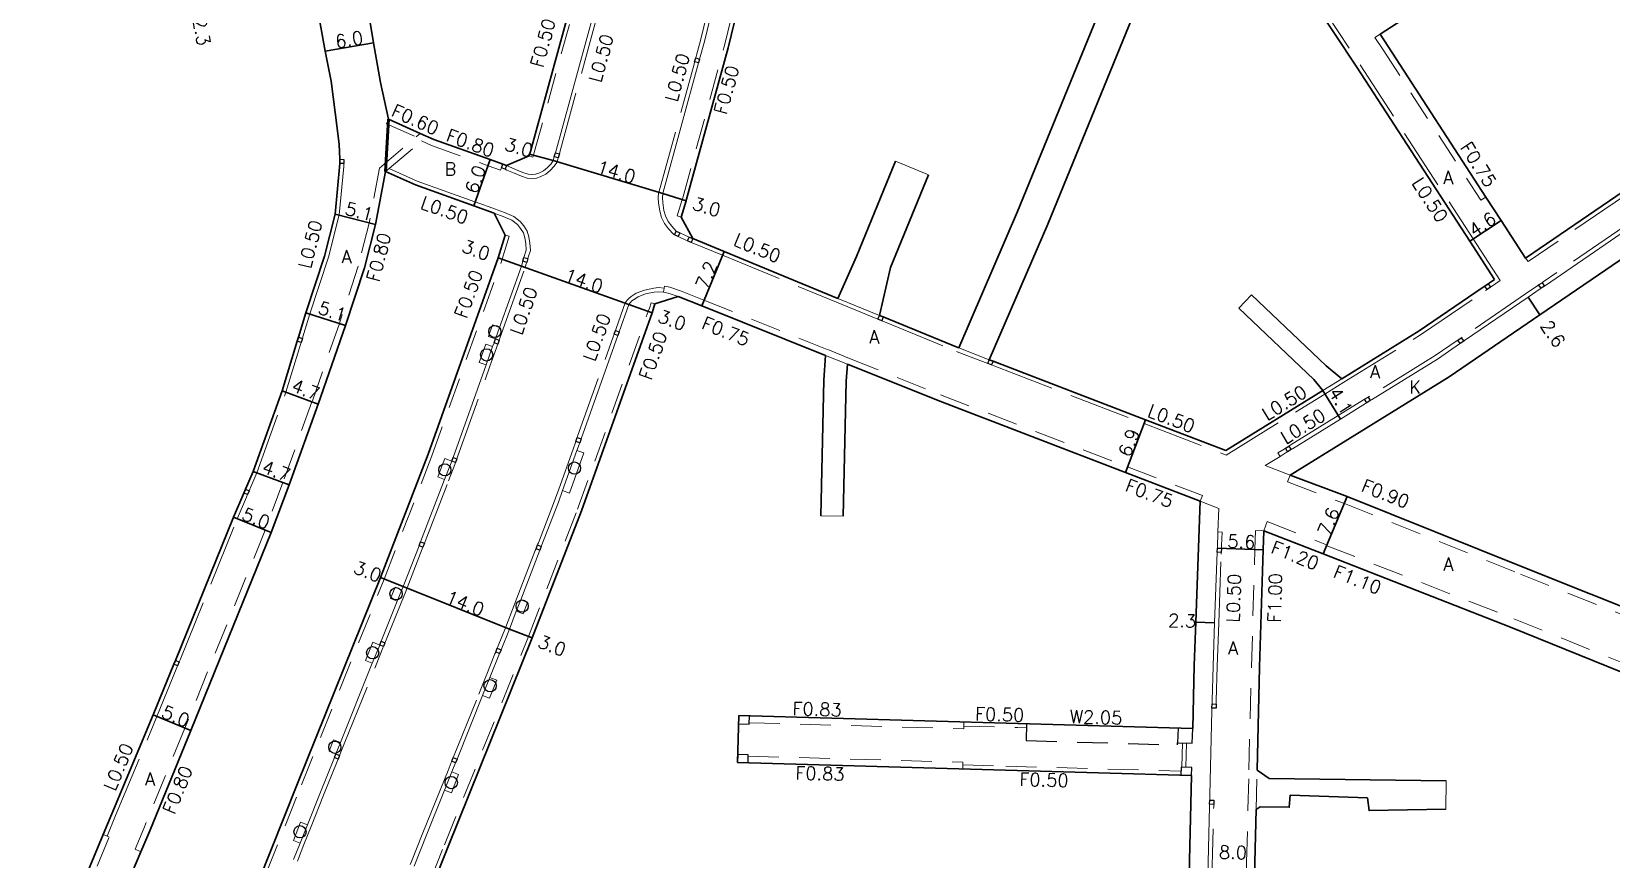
# Model space of a CAD drawing. Header units: metres. Extents: x -11200 to -10400, y -111600 to -111000.
# Drawn here: x -11083.7 to -10890.3, y -111480.3 to -111378.9 of the extents above; entities that cross this region are included whole.
import ezdxf

# ---------------------------------------------------------------- set-up
doc = ezdxf.new("R2010")
doc.units = ezdxf.units.M
doc.header["$LTSCALE"] = 2.5
for name, pattern in [('22320', [2.5, 1.5, -1]), ('22330', [4, 3, -1]), ('51070', [2.5, 1.5, -1])]:
    doc.linetypes.add(name, pattern=pattern)
doc.layers.get('0').update_dxf_attribs({"color": 150, "lineweight": 50})
for name, color, linetype, lineweight in [('2101000', 177, 'Continuous', 30), ('2101001', 1, 'Continuous', 30), ('2102000', 191, 'Continuous', 30), ('2102001', 191, 'Continuous', 9), ('2213000', 6, 'Continuous', 9), ('2232000', 4, '22320', 9), ('2233000', 62, '22330', 9), ('2236000', 3, 'Continuous', 15), ('9201100', 215, 'Continuous', 30), ('9202200', 155, 'Continuous', 60), ('9203500', 155, 'Continuous', 30)]:
    doc.layers.add(name, color=color, linetype=linetype, lineweight=lineweight)
for name, color, linetype in [('2235000', 7, 'Continuous'), ('2238000', 11, 'Continuous'), ('5107000', 24, '51070'), ('9201500', 222, 'Continuous'), ('9202100', 82, 'Continuous')]:
    doc.layers.add(name, color=color, linetype=linetype)
doc.styles.add('Dm_Anotation', font='txt.shx', dxfattribs={"bigfont": 'pscdm.shx'})

# ---------------------------------------------------------------- blocks, each defined once
blk = doc.blocks.new('223800')
at = {"color": 0, "linetype": 'Continuous'}
blk.add_circle((0, 0), 0.75, dxfattribs=at)

msp = doc.modelspace()

# ---------------------------------------------------------------- linework, layer by layer
at = {"layer": '2101000'}
for points in [[(-11004.17, -111401.63), (-11003.56, -111399.61), (-11003.5, -111399.41), (-10998.42, -111380.88), (-10994.96, -111366.6), (-10992.92, -111358.22), (-10988.63, -111337.69), (-10988.45, -111336.81), (-10985.87, -111322.45), (-10984.17, -111312.97), (-10972.8, -111305.33)], [(-11022.8, -111394.12), (-11022.73, -111393.9), (-11022.64, -111393.57), (-11017.78, -111375.87), (-11014.39, -111361.89), (-11012.47, -111353.96), (-11012.43, -111353.8), (-11008.21, -111333.6), (-11008.04, -111332.77), (-11007.94, -111332.29), (-11010.58, -111330.31)], [(-10808.01, -111345.14), (-10808.43, -111345.41), (-10808.62, -111345.54), (-10811.54, -111347.44), (-10822.77, -111354.75), (-10830.92, -111360.21), (-10831.11, -111360.33), (-10831.52, -111360.61), (-10831.69, -111360.72), (-10839.51, -111365.96), (-10855.97, -111376.98), (-10860.85, -111380.16), (-10861.07, -111380.3), (-10861.49, -111380.57), (-10861.66, -111380.68), (-10861.98, -111380.89), (-10884.09, -111395.28), (-10885.88, -111396.5), (-10887.94, -111397.9), (-10888.14, -111398.04), (-10888.55, -111398.32), (-10888.82, -111398.5), (-10900.76, -111406.66)], [(-10945.07, -111347.28), (-10943.25, -111350.06), (-10943.11, -111350.27), (-10942.83, -111350.69), (-10942.74, -111350.84), (-10938.6, -111357.15), (-10927.34, -111374.29), (-10927.24, -111374.44), (-10926.96, -111374.86), (-10926.9, -111374.96), (-10921.45, -111383.26), (-10907.61, -111404.56), (-10904.56, -111409.25)], [(-11047, -111352.47), (-11045.65, -111358.51), (-11044.82, -111363.04), (-11043.49, -111370.33), (-11041.84, -111380.3), (-11041.01, -111385.15), (-11040, -111389.65)], [(-11078.83, -111486.56), (-11074.94, -111477.22), (-11073.89, -111474.7), (-11068.82, -111462.57), (-11066.3, -111456.36), (-11066.11, -111455.9), (-11059, -111438.36), (-11057.73, -111435.4), (-11057.53, -111434.94), (-11056.6, -111432.76), (-11053.05, -111422.91), (-11051.18, -111416.82), (-11051.04, -111416.34), (-11050.12, -111413.33), (-11047.85, -111406.4), (-11046.54, -111401.28), (-11045.97, -111395.04), (-11045.96, -111394.54), (-11046.04, -111392.71), (-11046.53, -111388.83), (-11047.04, -111384.96), (-11047.75, -111381.29), (-11048.92, -111374.95), (-11049.18, -111373.84)], [(-10918.59, -111379.22), (-10917.59, -111380.74), (-10905.63, -111399.16), (-10903.75, -111402.05), (-10900.76, -111406.66)], [(-10851.32, -111381.93), (-10852.29, -111382.58), (-10880.4, -111400.87), (-10882.1, -111402.03), (-10899.01, -111413.57), (-10910.14, -111421.17), (-10929.6, -111433.21)], [(-11040, -111389.65), (-11036.12, -111391.37), (-11034.46, -111392.1), (-11027.55, -111394.58), (-11026.02, -111395.13), (-11025.55, -111395.3)], [(-11025.55, -111395.3), (-11022.8, -111394.12)], [(-11040.36, -111396.05), (-11041.6, -111402.54), (-11042.95, -111407.83), (-11045.27, -111414.91), (-11048.63, -111424.51), (-11052.19, -111434.39), (-11054.36, -111440.23), (-11064.21, -111464.49), (-11069.23, -111476.77), (-11070.32, -111479.32), (-11074.21, -111488.48)], [(-11040.36, -111396.05), (-11036.69, -111397.67), (-11029.58, -111400.23), (-11027.06, -111401.13)], [(-11025.73, -111403.82), (-11027.06, -111401.13)], [(-11002.74, -111404.26), (-11004.17, -111401.63)], [(-11067.22, -111511.31), (-11062.38, -111499.18), (-11051.15, -111470.96), (-11041, -111445.76), (-11035.16, -111430.65), (-11026.57, -111406.62), (-11025.73, -111403.82)], [(-11002.74, -111404.26), (-10998.92, -111405.83), (-10984.98, -111411.57)], [(-10904.56, -111409.25), (-10905.23, -111409.71), (-10905.35, -111409.79), (-10905.77, -111410.07), (-10905.96, -111410.21), (-10913.79, -111415.55), (-10923.29, -111421.43)], [(-11007.38, -111412.25), (-11004.52, -111411.35)], [(-11004.52, -111411.35), (-11001.66, -111412.49), (-10986.5, -111418.55)], [(-11038.93, -111494.35), (-11032.69, -111478.66), (-11022.42, -111453.15), (-11016.39, -111437.57), (-11007.73, -111413.35), (-11007.59, -111412.95), (-11007.38, -111412.25)], [(-10979.88, -111413.66), (-10979.42, -111413.85), (-10970.29, -111417.6), (-10970.19, -111417.64)], [(-10966.45, -111419.08), (-10965.98, -111419.26), (-10947.3, -111426.44), (-10937.49, -111430.21)], [(-10983.82, -111419.62), (-10972.7, -111424.07), (-10949.78, -111432.88), (-10940.6, -111436.41)], [(-10925.61, -111422.86), (-10937.49, -111430.21)], [(-10929.6, -111433.21), (-10922.63, -111435.84), (-10901.05, -111444.49), (-10876.22, -111454.41), (-10871.62, -111456.29)], [(-10940.6, -111436.41), (-10941.15, -111451.23), (-10941.34, -111456.53), (-10941.53, -111464.24)], [(-10932.84, -111440.02), (-10932.91, -111442.36), (-10933.34, -111456.71), (-10933.65, -111469.33)], [(-10932.84, -111440.02), (-10925.57, -111442.85), (-10902.61, -111451.81), (-10879.02, -111461.36), (-10857.02, -111470.13), (-10850.53, -111472.76)], [(-10997.11, -111462.66), (-10962.95, -111463.63), (-10941.53, -111464.24)], [(-10997.28, -111468.41), (-10964.44, -111469.34), (-10941.67, -111469.99)], [(-10941.67, -111469.99), (-10941.93, -111480.41), (-10942.1, -111487.46), (-10942.4, -111500.29)], [(-10933.77, -111474.17), (-10933.93, -111480.6), (-10934.1, -111487.83), (-10934.84, -111518.99)]]:
    msp.add_lwpolyline(points, dxfattribs=at)
at = {"layer": '2101001'}
msp.add_lwpolyline([(-10997.28, -111468.41), (-10997.11, -111462.66)], dxfattribs=at)
at = {"layer": '2102000'}
for points in [[(-10918.59, -111379.22), (-10913.16, -111375.73), (-10903.35, -111369.43), (-10877.18, -111351.76), (-10873.21, -111349.14)], [(-10951.09, -111371.86), (-10962.99, -111400.94), (-10970.19, -111417.64)], [(-10947.38, -111373.38), (-10959.29, -111402.49), (-10966.45, -111419.08)], [(-10984.98, -111411.57), (-10982.71, -111406.46), (-10977.92, -111394.78)], [(-10979.88, -111413.66), (-10978.54, -111407.78), (-10973.89, -111396.44)], [(-10923.29, -111421.43), (-10925.2, -111419.85), (-10934.35, -111411.15)], [(-10925.61, -111422.86), (-10926.68, -111421.52), (-10935.89, -111412.77)], [(-10986.5, -111418.55), (-10986.72, -111421.59), (-10987.08, -111438.19)], [(-10983.82, -111419.62), (-10983.97, -111421.72), (-10984.33, -111438.25)], [(-10933.65, -111469.33), (-10932.17, -111470.36), (-10910.5, -111470.64)], [(-10933.77, -111474.17), (-10933.28, -111473.83), (-10929.7, -111473.87), (-10929.6, -111472.4), (-10920.14, -111472.74), (-10919.94, -111474.29), (-10910.54, -111474.11)]]:
    msp.add_lwpolyline(points, dxfattribs=at)
at = {"layer": '2102001'}
for points in [[(-10973.89, -111396.44), (-10977.92, -111394.78)], [(-10935.89, -111412.77), (-10934.35, -111411.15)], [(-10984.33, -111438.25), (-10987.08, -111438.19)], [(-10910.54, -111474.11), (-10910.5, -111470.64)]]:
    msp.add_lwpolyline(points, dxfattribs=at)
at = {"layer": '2213000'}
for points in [[(-11002.74, -111404.26), (-11003.2, -111404.08), (-11004.32, -111403.55), (-11004.77, -111403.34), (-11005.33, -111402.75), (-11005.77, -111402.16), (-11006.1, -111401.47), (-11006.29, -111400.81), (-11006.43, -111399.83), (-11006.46, -111399.26), (-11006.43, -111398.74), (-11006.38, -111398.58), (-11002.04, -111382.75), (-11001.91, -111382.27), (-11001.33, -111380.14), (-10998.66, -111369.14)], [(-11025.55, -111395.3), (-11024.53, -111395.75), (-11023.55, -111396.14), (-11022.9, -111396.36), (-11022.45, -111396.41), (-11021.99, -111396.36), (-11021.61, -111396.23), (-11021.03, -111395.95), (-11020.55, -111395.56), (-11020.11, -111395.08), (-11019.84, -111394.7), (-11019.83, -111394.69), (-11019.71, -111394.23), (-11019.58, -111393.75), (-11014.88, -111376.62)], [(-11051.63, -111480.29), (-11050.83, -111478.26), (-11049.94, -111476.03), (-11048.43, -111472.23), (-11046.64, -111467.8), (-11046.46, -111467.34), (-11045.9, -111465.95), (-11041.99, -111456.24), (-11041.09, -111454.01), (-11040.9, -111453.55), (-11038.93, -111448.64), (-11038.37, -111447.25), (-11038.2, -111446.84), (-11036.27, -111441.85), (-11036.09, -111441.38), (-11033.14, -111433.75), (-11032.27, -111431.51), (-11032.11, -111431.04), (-11028.06, -111419.72), (-11027.26, -111417.46), (-11027.09, -111417), (-11026.92, -111416.53), (-11026.42, -111415.12), (-11023.74, -111407.63), (-11023.56, -111407.03), (-11023.42, -111406.55), (-11023.15, -111405.66), (-11023.2, -111404.87), (-11023.32, -111404.15), (-11023.49, -111403.56), (-11023.83, -111403), (-11024.22, -111402.53), (-11024.92, -111402), (-11025.97, -111401.53), (-11027.06, -111401.13)], [(-10888.41, -111403.19), (-10898.35, -111409.98), (-10898.47, -111410.06), (-10898.88, -111410.34), (-10898.98, -111410.4), (-10900.47, -111411.43), (-10908.24, -111416.73), (-10908.35, -111416.81), (-10908.77, -111417.09), (-10908.86, -111417.15), (-10911.56, -111419), (-10919.62, -111423.98), (-10919.8, -111424.09), (-10920.22, -111424.35), (-10920.36, -111424.44), (-10923.45, -111426.35), (-10929.32, -111429.98), (-10929.48, -111430.08), (-10929.91, -111430.34), (-10930.08, -111430.45), (-10930.84, -111430.92), (-10932.66, -111432.05), (-10929.6, -111433.21)], [(-11036.87, -111481.07), (-11035.41, -111477.39), (-11033.15, -111471.77), (-11032.25, -111469.55), (-11031.8, -111468.43), (-11031.62, -111467.97), (-11028.49, -111460.2), (-11027.59, -111457.97), (-11026.42, -111455.06), (-11026.23, -111454.6), (-11025.21, -111452.07), (-11024.36, -111449.86), (-11023.82, -111448.46), (-11021.48, -111442.41), (-11021.3, -111441.94), (-11019.21, -111436.54), (-11018.69, -111435.09), (-11016.94, -111430.2), (-11016.6, -111429.25), (-11016.43, -111428.78), (-11011.91, -111416.13), (-11011.75, -111415.66), (-11010.56, -111412.34), (-11010.4, -111412.11), (-11010.2, -111411.89), (-11010.01, -111411.74), (-11009.44, -111411.37), (-11008.55, -111411.03), (-11007.46, -111410.82), (-11006.94, -111410.76), (-11006.33, -111410.8), (-11005.78, -111410.93), (-11004.52, -111411.35)], [(-10939.71, -111484.01), (-10939.46, -111473.79), (-10939.46, -111473.51), (-10939.45, -111473.01), (-10939.43, -111472.35), (-10939.18, -111462.04), (-10939.17, -111461.73), (-10939.16, -111461.23), (-10939.15, -111460.82), (-10939.04, -111456.6), (-10938.85, -111451.31), (-10938.53, -111442.65), (-10938.51, -111442.15), (-10938.44, -111440.17), (-10938.33, -111437.28), (-10940.6, -111436.41)]]:
    msp.add_lwpolyline(points, dxfattribs=at)
at = {"layer": '2232000'}
for points in [[(-11004.65, -111401.48), (-11004.04, -111399.46), (-11003.98, -111399.27), (-10998.9, -111380.76), (-10995.44, -111366.48), (-10993.41, -111358.11), (-10989.12, -111337.59), (-10988.94, -111336.71), (-10986.36, -111322.37), (-10984.63, -111312.68), (-10973.49, -111305.19)], [(-11022.32, -111394.27), (-11022.25, -111394.04), (-11022.16, -111393.7), (-11017.3, -111376), (-11013.91, -111362), (-11011.95, -111353.91), (-11007.72, -111333.7), (-11007.55, -111332.87), (-11007.39, -111332.08), (-11010, -111330.12)], [(-10918.59, -111379.22), (-10919.22, -111379.64), (-10918.22, -111381.15), (-10906.26, -111399.56), (-10905.63, -111399.16)], [(-11040.24, -111390.2), (-11040, -111389.65)], [(-11040.24, -111390.2), (-11036.63, -111391.8)], [(-11041.1, -111395.63), (-11036.63, -111391.8), (-11036.12, -111391.37)], [(-11040.36, -111396.05), (-11039.94, -111395.69), (-11035.98, -111392.3)], [(-11035.98, -111392.3), (-11034.76, -111392.84), (-11027.82, -111395.33), (-11026.29, -111395.88), (-11026.19, -111395.6)], [(-11022.32, -111394.27), (-11022.8, -111394.12)], [(-11041.1, -111395.63), (-11042.38, -111402.37), (-11043.72, -111407.61), (-11046.03, -111414.66), (-11049.38, -111424.24), (-11052.94, -111434.12), (-11055.11, -111439.94), (-11064.95, -111464.19), (-11069.97, -111476.46), (-11071.05, -111479), (-11070.32, -111479.32)], [(-11004.17, -111401.63), (-11004.65, -111401.48)], [(-11102.03, -111600), (-11100.51, -111596.24), (-11095.57, -111584.04), (-11088.76, -111566.75), (-11084.8, -111556.82), (-11079.8, -111544.31), (-11077.85, -111539.41), (-11069.1, -111517.38), (-11068.1, -111514.87), (-11066.75, -111511.49), (-11061.92, -111499.37), (-11050.68, -111471.14), (-11040.53, -111445.94), (-11034.69, -111430.83), (-11026.09, -111406.78), (-11025.25, -111403.97)], [(-11025.25, -111403.97), (-11025.73, -111403.82)], [(-11006.33, -111410.8), (-11006.25, -111410.31), (-11006.21, -111410.06)], [(-11006.21, -111410.06), (-11005.57, -111410.21), (-11004.26, -111410.65)], [(-11004.26, -111410.65), (-11001.38, -111411.8), (-10986.22, -111417.85), (-10983.54, -111418.93), (-10972.43, -111423.37), (-10949.51, -111432.18), (-10940.33, -111435.71)], [(-11081.53, -111600), (-11077.93, -111591.09), (-11071.18, -111573.95), (-11067.15, -111563.87), (-11066.11, -111561.25), (-11065.92, -111560.79), (-11064.63, -111557.55), (-11064.44, -111557.09), (-11062.23, -111551.54), (-11060.19, -111546.42), (-11058.18, -111541.35), (-11056.61, -111537.41), (-11051.82, -111525.35), (-11047.69, -111515), (-11046.14, -111511.09), (-11045.08, -111508.43), (-11040.99, -111498.17), (-11039.4, -111494.16), (-11033.15, -111478.48), (-11022.88, -111452.97), (-11016.86, -111437.39), (-11008.21, -111413.19), (-11008.07, -111412.79), (-11007.86, -111412.1)], [(-11007.38, -111412.25), (-11007.86, -111412.1)], [(-10983.82, -111419.62), (-10986.5, -111418.55)], [(-10929.92, -111434.05), (-10929.6, -111433.21)], [(-10929.92, -111434.05), (-10922.96, -111436.68), (-10901.39, -111445.33), (-10876.56, -111455.24), (-10871.96, -111457.12), (-10868.6, -111458.49), (-10854.78, -111464.14), (-10838.74, -111470.63), (-10829.5, -111474.4)], [(-10940.6, -111436.41), (-10940.33, -111435.71)], [(-10935.31, -111598.86), (-10937.47, -111597.53), (-10937.43, -111595.25), (-10937.03, -111572.91), (-10936.97, -111569.49), (-10936.86, -111562.88), (-10936.8, -111560.23), (-10936.71, -111556.57), (-10936.44, -111544.96), (-10936.35, -111540.97), (-10936.16, -111532.68), (-10936.06, -111528.46), (-10935.95, -111523.9), (-10935.84, -111518.96), (-10935.1, -111487.81), (-10934.93, -111480.58), (-10934.77, -111474.14), (-10934.65, -111469.3), (-10934.34, -111456.69), (-10933.91, -111442.33), (-10933.84, -111439.99)], [(-10932.84, -111440.02), (-10933.84, -111439.99)], [(-10932.84, -111440.02), (-10932.41, -111438.9)], [(-10932.41, -111438.9), (-10925.13, -111441.74)], [(-10925.57, -111442.85), (-10925.17, -111441.83), (-10925.13, -111441.74)], [(-10925.17, -111441.83), (-10902.2, -111450.79), (-10878.61, -111460.34), (-10856.61, -111469.11), (-10850.11, -111471.74)], [(-10995.84, -111463.53), (-10969.56, -111464.27), (-10969.54, -111463.44)], [(-10969.55, -111463.94), (-10962.97, -111464.13), (-10961.89, -111464.16)], [(-10995.96, -111467.62), (-10969.68, -111468.37), (-10969.7, -111469.2)], [(-10969.68, -111468.7), (-10964.42, -111468.84), (-10942.96, -111469.46)], [(-10933.77, -111474.17), (-10933.65, -111469.33)], [(-11074.2, -111477.53), (-11074.48, -111477.41), (-11074.94, -111477.22)], [(-11101.3, -111543.32), (-11100.34, -111540.98), (-11089.15, -111513.62), (-11088.2, -111511.31), (-11079.68, -111490.68), (-11078.09, -111486.86), (-11074.2, -111477.53)]]:
    msp.add_lwpolyline(points, dxfattribs=at)
at = {"layer": '2232000', "flags": 128}
for points in [[(-10942.79, -111466), (-10942.87, -111468.96)], [(-10942.29, -111466.02), (-10942.37, -111468.97)]]:
    msp.add_lwpolyline(points, dxfattribs=at)
at = {"layer": '2233000'}
for points in [[(-11002.39, -111382.14), (-11002.3, -111381.79), (-11001.81, -111380.01), (-10999.15, -111369.03), (-10998.79, -111367.57), (-10998.36, -111365.77), (-10998.06, -111364.55), (-10998.01, -111364.35)], [(-11019.09, -111393.88), (-11019.04, -111393.68), (-11014.39, -111376.74), (-11012.64, -111369.5), (-11012.57, -111369.22)], [(-10926.54, -111374.59), (-10926.48, -111374.68), (-10921.03, -111382.99), (-10907.19, -111404.29), (-10903.87, -111409.39)], [(-11004.99, -111403.79), (-11005.07, -111403.75), (-11005.71, -111403.07), (-11006.2, -111402.42), (-11006.57, -111401.65), (-11006.78, -111400.91), (-11006.93, -111399.88), (-11006.97, -111399.26), (-11006.93, -111398.65), (-11006.86, -111398.44), (-11002.6, -111382.91), (-11002.52, -111382.62)], [(-11050.56, -111416.48), (-11050.5, -111416.29), (-11049.64, -111413.48), (-11047.37, -111406.54), (-11046.05, -111401.36), (-11045.5, -111395.42), (-11045.47, -111395.05)], [(-11039.94, -111395.69), (-11036.51, -111397.21), (-11029.41, -111399.76), (-11026.89, -111400.66)], [(-11025.72, -111395.77), (-11025.5, -111395.87), (-11024.72, -111396.21), (-11023.73, -111396.61), (-11023.01, -111396.85), (-11022.45, -111396.92), (-11021.88, -111396.85), (-11021.42, -111396.7), (-11020.76, -111396.37), (-11020.2, -111395.92), (-11019.72, -111395.4), (-11019.38, -111394.92), (-11019.35, -111394.83), (-11019.27, -111394.53), (-11019.23, -111394.37)], [(-10888.27, -111398.74), (-10888.54, -111398.92), (-10900.47, -111407.07), (-10900.76, -111406.66)], [(-11022.94, -111406.69), (-11022.89, -111406.53), (-11022.64, -111405.71), (-11022.71, -111404.81), (-11022.83, -111404.03), (-11023.03, -111403.36), (-11023.42, -111402.71), (-11023.87, -111402.16), (-11024.67, -111401.56), (-11025.79, -111401.07), (-11026.72, -111400.72), (-11026.89, -111400.66)], [(-11003.39, -111404.54), (-11003.6, -111404.44), (-11004.38, -111404.08), (-11004.54, -111404.01)], [(-10888.55, -111402.68), (-10888.69, -111402.78), (-10898.63, -111409.56), (-10898.75, -111409.65)], [(-11002.93, -111404.73), (-11002.64, -111404.85), (-10999.11, -111406.3), (-10985.17, -111412.03)], [(-11026.45, -111416.7), (-11026.4, -111416.56), (-11025.95, -111415.29), (-11023.27, -111407.79), (-11023.14, -111407.36), (-11023.08, -111407.17)], [(-10903.87, -111409.39), (-10904.95, -111410.12), (-10905.07, -111410.21)], [(-11012.22, -111415.49), (-11012.13, -111415.24), (-11011.01, -111412.11), (-11010.79, -111411.8), (-11010.54, -111411.53), (-11010.31, -111411.34), (-11009.67, -111410.92), (-11008.68, -111410.55), (-11007.53, -111410.32), (-11006.95, -111410.25), (-11006.25, -111410.31)], [(-10979.88, -111413.66), (-10984.98, -111411.57)], [(-10937.44, -111430.77), (-10925.34, -111423.29), (-10923.02, -111421.85), (-10913.52, -111415.97), (-10905.67, -111410.62), (-10905.48, -111410.49)], [(-10899.17, -111409.93), (-10899.26, -111409.99), (-10900.76, -111411.01), (-10908.52, -111416.31), (-10908.64, -111416.39)], [(-10985.17, -111412.03), (-10980.07, -111414.12)], [(-10979.61, -111414.31), (-10979.06, -111414.54), (-10970.47, -111418.07), (-10970.37, -111418.11)], [(-11057.07, -111435.14), (-11056.87, -111434.66), (-11056.13, -111432.94), (-11052.57, -111423.07), (-11050.78, -111417.2), (-11050.71, -111416.96)], [(-11031.64, -111431.21), (-11031.55, -111430.97), (-11027.59, -111419.89), (-11026.79, -111417.63), (-11026.7, -111417.38), (-11026.62, -111417.17)], [(-11016.9, -111428.61), (-11016.85, -111428.46), (-11012.5, -111416.27), (-11012.38, -111415.96)], [(-10909.05, -111416.67), (-10909.14, -111416.74), (-10911.84, -111418.58), (-10919.88, -111423.55), (-10920.06, -111423.66)], [(-10970.37, -111418.11), (-10966.63, -111419.55)], [(-10966.45, -111419.08), (-10970.19, -111417.64)], [(-10966.16, -111419.72), (-10965.77, -111419.87), (-10947.48, -111426.91), (-10937.44, -111430.77)], [(-10925.61, -111422.86), (-10923.29, -111421.43)], [(-10920.49, -111423.93), (-10920.63, -111424.01), (-10923.71, -111425.92), (-10929.58, -111429.55), (-10929.75, -111429.65)], [(-11021.76, -111441.76), (-11021.71, -111441.63), (-11021.66, -111441.49), (-11019.68, -111436.37), (-11019.16, -111434.92), (-11017.41, -111430.03), (-11017.13, -111429.23), (-11017.07, -111429.08)], [(-10930.17, -111429.92), (-10930.34, -111430.02), (-10931.1, -111430.49), (-10930.84, -111430.92)], [(-11035.62, -111441.56), (-11035.54, -111441.35), (-11032.67, -111433.93), (-11031.89, -111431.91), (-11031.8, -111431.68)], [(-11065.65, -111456.08), (-11065.54, -111455.81), (-11058.54, -111438.55), (-11057.41, -111435.92), (-11057.27, -111435.6)], [(-10938.01, -111442.17), (-10938, -111441.81), (-10937.94, -111440.2), (-10938.44, -111440.17)], [(-11040.44, -111453.74), (-11040.38, -111453.59), (-11038.46, -111448.83), (-11037.9, -111447.44), (-11037.73, -111447.02), (-11035.88, -111442.24), (-11035.8, -111442.03)], [(-11026.7, -111454.41), (-11026.58, -111454.13), (-11025.68, -111451.89), (-11024.83, -111449.68), (-11024.29, -111448.28), (-11022.03, -111442.44), (-11021.94, -111442.23)], [(-10938.66, -111461.24), (-10938.65, -111460.83), (-10938.54, -111456.62), (-10938.35, -111451.33), (-10938.04, -111442.9), (-10938.03, -111442.67)], [(-11045.99, -111467.52), (-11045.91, -111467.32), (-11045.43, -111466.13), (-11041.52, -111456.43), (-11040.69, -111454.37), (-11040.63, -111454.2)], [(-11032.08, -111467.78), (-11032.05, -111467.7), (-11028.95, -111460.01), (-11028.05, -111457.78), (-11026.97, -111455.1), (-11026.88, -111454.87)], [(-11074.48, -111477.41), (-11073.43, -111474.89), (-11068.36, -111462.76), (-11065.93, -111456.77), (-11065.84, -111456.55)], [(-11051.17, -111480.48), (-11051.04, -111480.16), (-11050.36, -111478.44), (-11049.47, -111476.22), (-11047.96, -111472.41), (-11046.29, -111468.26), (-11046.18, -111467.99)], [(-11037.34, -111480.88), (-11037.2, -111480.52), (-11035.88, -111477.2), (-11033.61, -111471.58), (-11032.72, -111469.36), (-11032.33, -111468.39), (-11032.27, -111468.25)], [(-10939.23, -111484.43), (-10939.22, -111484.03), (-10938.96, -111473.81), (-10938.96, -111473.52)]]:
    msp.add_lwpolyline(points, dxfattribs=at)
at = {"layer": '2235000'}
for points in [[(-11002.04, -111382.75), (-11002.52, -111382.62), (-11002.39, -111382.14), (-11001.91, -111382.27)], [(-11019.23, -111394.37), (-11019.71, -111394.23), (-11019.58, -111393.75), (-11019.09, -111393.88)], [(-11045.47, -111395.05), (-11045.97, -111395.04), (-11045.96, -111394.54), (-11045.46, -111394.55)], [(-11025.72, -111395.77), (-11026.19, -111395.6), (-11026.02, -111395.13), (-11025.55, -111395.3)], [(-11004.54, -111404.01), (-11004.99, -111403.79), (-11004.77, -111403.34), (-11004.32, -111403.55)], [(-11002.93, -111404.73), (-11003.39, -111404.54), (-11003.2, -111404.08), (-11002.74, -111404.26)], [(-11023.08, -111407.17), (-11023.56, -111407.03), (-11023.42, -111406.55), (-11022.94, -111406.69)], [(-10905.48, -111410.49), (-10905.77, -111410.07), (-10905.35, -111409.79), (-10905.07, -111410.21)], [(-10898.88, -111410.34), (-10899.17, -111409.93), (-10898.75, -111409.65), (-10898.47, -111410.06)], [(-10979.61, -111414.31), (-10980.07, -111414.12), (-10979.88, -111413.66), (-10979.42, -111413.85)], [(-11011.91, -111416.13), (-11012.38, -111415.96), (-11012.22, -111415.49), (-11011.75, -111415.66)], [(-11050.71, -111416.96), (-11051.18, -111416.82), (-11051.04, -111416.34), (-11050.56, -111416.48)], [(-11026.62, -111417.17), (-11027.09, -111417), (-11026.92, -111416.53), (-11026.45, -111416.7)], [(-10908.77, -111417.09), (-10909.05, -111416.67), (-10908.64, -111416.39), (-10908.35, -111416.81)], [(-10966.16, -111419.72), (-10966.63, -111419.55), (-10966.45, -111419.08), (-10965.98, -111419.26)], [(-10920.22, -111424.35), (-10920.49, -111423.93), (-10920.06, -111423.66), (-10919.8, -111424.09)], [(-11016.6, -111429.25), (-11017.07, -111429.08), (-11016.9, -111428.61), (-11016.43, -111428.78)], [(-11031.8, -111431.68), (-11032.27, -111431.51), (-11032.11, -111431.04), (-11031.64, -111431.21)], [(-10929.91, -111430.34), (-10930.17, -111429.92), (-10929.75, -111429.65), (-10929.48, -111430.08)], [(-11057.27, -111435.6), (-11057.73, -111435.4), (-11057.53, -111434.94), (-11057.07, -111435.14)], [(-11035.8, -111442.03), (-11036.27, -111441.85), (-11036.09, -111441.38), (-11035.62, -111441.56)], [(-11021.48, -111442.41), (-11021.94, -111442.23), (-11021.76, -111441.76), (-11021.3, -111441.94)], [(-10938.03, -111442.67), (-10938.53, -111442.65), (-10938.51, -111442.15), (-10938.01, -111442.17)], [(-11040.63, -111454.2), (-11041.09, -111454.01), (-11040.9, -111453.55), (-11040.44, -111453.74)], [(-11065.84, -111456.55), (-11066.3, -111456.36), (-11066.11, -111455.9), (-11065.65, -111456.08)], [(-11026.42, -111455.06), (-11026.88, -111454.87), (-11026.7, -111454.41), (-11026.23, -111454.6)], [(-10938.67, -111461.74), (-10939.17, -111461.73), (-10939.16, -111461.23), (-10938.66, -111461.24)], [(-11046.18, -111467.99), (-11046.64, -111467.8), (-11046.46, -111467.34), (-11045.99, -111467.52)], [(-11031.8, -111468.43), (-11032.27, -111468.25), (-11032.08, -111467.78), (-11031.62, -111467.97)], [(-10938.96, -111473.52), (-10939.46, -111473.51), (-10939.45, -111473.01), (-10938.95, -111473.02)]]:
    msp.add_lwpolyline(points, close=True, dxfattribs=at)
at = {"layer": '2235000', "flags": 128}
for points in [[(-10997.14, -111463.66), (-10995.84, -111463.7), (-10995.82, -111462.7), (-10997.11, -111462.66)], [(-10941.53, -111464.24), (-10943.33, -111464.19), (-10943.38, -111465.99), (-10941.58, -111466.04)], [(-10997.28, -111468.41), (-10995.98, -111468.45), (-10995.95, -111467.45), (-10997.25, -111467.41)], [(-10941.64, -111468.99), (-10942.94, -111468.96), (-10942.97, -111469.96), (-10941.67, -111469.99)]]:
    msp.add_lwpolyline(points, close=True, dxfattribs=at)
at = {"layer": '2236000'}
for points in [[(-11026.42, -111415.12), (-11026.92, -111416.53), (-11027.77, -111416.23), (-11027.27, -111414.82)], [(-11028.1, -111417.16), (-11027.26, -111417.46), (-11028.06, -111419.72), (-11028.91, -111419.42)], [(-11016.09, -111430.5), (-11017.84, -111435.4), (-11018.69, -111435.09), (-11016.94, -111430.2)], [(-11033.11, -111431.19), (-11032.27, -111431.51), (-11033.14, -111433.75), (-11033.98, -111433.43)], [(-11038.37, -111447.25), (-11038.93, -111448.64), (-11039.76, -111448.31), (-11039.2, -111446.92)], [(-11022.98, -111448.79), (-11023.52, -111450.19), (-11024.36, -111449.86), (-11023.82, -111448.46)], [(-11041.92, -111453.68), (-11041.09, -111454.01), (-11041.99, -111456.24), (-11042.82, -111455.9)], [(-11027.59, -111457.97), (-11026.75, -111458.31), (-11027.65, -111460.53), (-11028.49, -111460.2)], [(-11045.9, -111465.95), (-11046.46, -111467.34), (-11047.29, -111467), (-11046.73, -111465.61)], [(-11032.25, -111469.55), (-11031.42, -111469.88), (-11032.31, -111472.11), (-11033.15, -111471.77)], [(-11050.78, -111475.7), (-11049.94, -111476.03), (-11050.83, -111478.26), (-11051.66, -111477.93)]]:
    msp.add_lwpolyline(points, close=True, dxfattribs=at)
at = {"layer": '5107000'}
msp.add_lwpolyline([(-10961.87, -111463.66), (-10961.93, -111465.71), (-10943.39, -111466.24), (-10943.38, -111465.99)], dxfattribs=at)
at = {"layer": '9201100'}
for points in [[(-11047.75, -111381.29), (-11041.84, -111380.3)], [(-11019.83, -111394.69), (-11022.73, -111393.9)], [(-11027.55, -111394.58), (-11029.58, -111400.23)], [(-11019.83, -111394.69), (-11006.43, -111398.74)], [(-11006.43, -111398.74), (-11003.56, -111399.61)], [(-11046.54, -111401.28), (-11041.6, -111402.54)], [(-10907.61, -111404.56), (-10903.75, -111402.05)], [(-10998.92, -111405.83), (-11001.66, -111412.49)], [(-11023.74, -111407.63), (-11026.57, -111406.62)], [(-11023.74, -111407.63), (-11010.56, -111412.34)], [(-10900.47, -111411.43), (-10899.01, -111413.57)], [(-11050.12, -111413.33), (-11045.27, -111414.91)], [(-11010.56, -111412.34), (-11007.73, -111413.35)], [(-11048.63, -111424.51), (-11053.05, -111422.91)], [(-10925.61, -111422.86), (-10923.45, -111426.35)], [(-10949.78, -111432.88), (-10947.3, -111426.44)], [(-11052.19, -111434.39), (-11056.6, -111432.76)], [(-10922.63, -111435.84), (-10925.57, -111442.85)], [(-11059, -111438.36), (-11054.36, -111440.23)], [(-10938.51, -111442.15), (-10932.91, -111442.36)], [(-11041, -111445.76), (-11038.2, -111446.84)], [(-11038.2, -111446.84), (-11025.21, -111452.07)], [(-11025.21, -111452.07), (-11022.42, -111453.15)], [(-10941.15, -111451.23), (-10938.85, -111451.31)], [(-11068.82, -111462.57), (-11064.21, -111464.49)]]:
    msp.add_lwpolyline(points, dxfattribs=at)
at = {"layer": '9202200'}
msp.add_lwpolyline([(-11040, -111389.65), (-11040.36, -111396.05)], dxfattribs=at)

# ---------------------------------------------------------------- block references
at = {"layer": '2238000'}
for p in [(-11026.99, -111415.63), (-11027.99, -111418.49), (-11033.11, -111432.56), (-11017.23, -111432.35), (-11039.08, -111447.74), (-11023.64, -111449.24), (-11041.95, -111454.96), (-11027.57, -111459), (-11046.58, -111466.53), (-11032.32, -111470.86), (-11050.85, -111476.87)]:
    msp.add_blockref('223800', p, dxfattribs=at)

# ---------------------------------------------------------------- texts
at = {"layer": '9201500', "style": 'Dm_Anotation'}
for s, rotation, p in [('2.3', 281.6095, (-11064.03, -111377.41)), ('6.0', 9.5717, (-11046.39, -111380.96)), ('3.0', 344.6653, (-11025.91, -111393.4)), ('6.0', 70.252, (-11029.2, -111398.88)), ('14.0', 343.1903, (-11014.64, -111396.16)), ('5.1', 345.6626, (-11045.46, -111401.29)), ('3.0', 343.1857, (-11002.93, -111400.64)), ('4.6', 33.0093, (-10907.07, -111404.09)), ('3.0', 340.3311, (-11031.17, -111405.83)), ('7.2', 67.6571, (-11000.99, -111410.6)), ('14.0', 340.3316, (-11018.62, -111409.36)), ('5.1', 341.8865, (-11048.77, -111413.39)), ('3.0', 340.3322, (-11007.16, -111414.41)), ('2.6', 304.3192, (-10899.05, -111414.93)), ('4.7', 340.0832, (-11052.02, -111422.92)), ('4.1', 301.7368, (-10924.97, -111423.11)), ('6.9', 68.9673, (-10949.21, -111431.12)), ('4.7', 339.7039, (-11055.64, -111432.85)), ('5.0', 338.0347, (-11058.12, -111438.6)), ('7.6', 67.283, (-10924.81, -111440.79)), ('5.6', 357.8747, (-10937.31, -111442.09)), ('3.0', 338.8597, (-11044.45, -111445.14)), ('14.0', 338.0616, (-11033.15, -111448.76)), ('2.3', 357.8783, (-10944.56, -111451.77)), ('3.0', 338.8626, (-11021.86, -111454.22)), ('5.0', 337.3278, (-11067.95, -111462.82)), ('8.0', 358.5976, (-10938.33, -111480.16))]:
    msp.add_text(s, height=1.6, rotation=rotation, dxfattribs=at).set_placement(p)
at = {"layer": '9202100', "style": 'Dm_Anotation'}
for s, p in [('B', (-11033.16, -111396.54)), ('A', (-10910.85, -111397.57)), ('A', (-11045.76, -111407.26)), ('A', (-10981.15, -111417.08)), ('A', (-10919.82, -111421.36)), ('K', (-10915.03, -111423.22)), ('A', (-10910.83, -111444.91)), ('A', (-10937.2, -111455.18)), ('A', (-11069.82, -111471.22))]:
    msp.add_text(s, height=1.6, dxfattribs=at).set_placement(p)
at = {"layer": '9203500', "style": 'Dm_Anotation'}
for s, rotation, p in [('F0.50', 74.6654, (-11021.12, -111383.42)), ('L0.50', 74.6663, (-11014, -111385.25)), ('L0.50', 74.6655, (-11004.66, -111387.61)), ('F0.50', 74.6667, (-10998.64, -111389.16)), ('F0.60', 336.1379, (-11039.81, -111389.19)), ('F0.80', 340.2497, (-11033.09, -111392.28)), ('F0.75', 303.0093, (-10908.86, -111393.1)), ('L0.50', 303.0093, (-10914.77, -111397.44)), ('L0.50', 340.2472, (-11036.22, -111400.51)), ('L0.50', 75.6571, (-11049.56, -111408.03)), ('F0.80', 75.6571, (-11041.17, -111409.65)), ('L0.50', 337.6571, (-10997.91, -111405.01)), ('F0.50', 70.3294, (-11030.46, -111414.15)), ('L0.50', 70.3306, (-11023.71, -111416.16)), ('L0.50', 70.3306, (-11014.76, -111419.41)), ('F0.75', 338.2153, (-11001.81, -111415.23)), ('F0.50', 70.3294, (-11007.86, -111421.68)), ('L0.50', 31.7347, (-10932.43, -111426.6)), ('L0.50', 338.9685, (-10947.22, -111425.96)), ('L0.50', 31.7347, (-10930.15, -111429.47)), ('F0.75', 338.9652, (-10949.94, -111435.11)), ('F0.90', 338.6868, (-10921.02, -111435.14)), ('F1.20', 338.6868, (-10932.1, -111442.69)), ('F1.10', 338.6868, (-10924.45, -111445.67)), ('L0.50', 87.8784, (-10935.82, -111451.28)), ('F1.00', 88.6686, (-10930.73, -111451.28)), ('F0.83', 358.3786, (-10990.57, -111462.59)), ('F0.50', 358.3786, (-10968.21, -111463.23)), ('W2.05', 358.3624, (-10956.62, -111463.56)), ('L0.50', 67.3281, (-11073.49, -111472)), ('F0.80', 67.7625, (-11066.23, -111474.84)), ('F0.83', 358.3778, (-10990.22, -111470.46)), ('F0.50', 358.3645, (-10962.79, -111471.24))]:
    msp.add_text(s, height=1.6, rotation=rotation, dxfattribs=at).set_placement(p)

doc.saveas('drawing.dxf')
